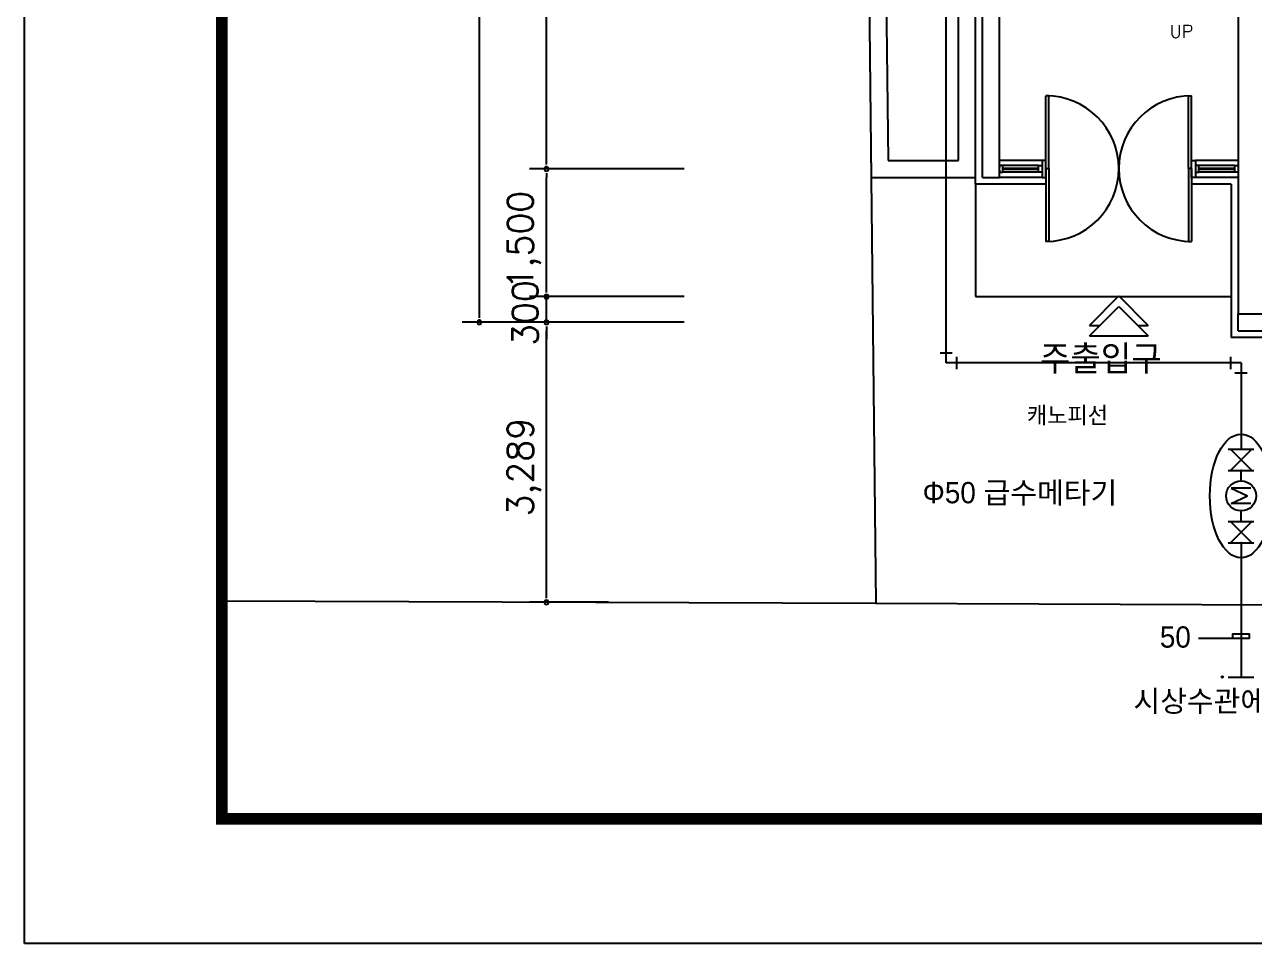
# Model space of a CAD drawing. Header units: millimetres. Extents: x 83956 to 461956, y 36707 to 125807.
# Drawn here: x 83956 to 98386, y 36707 to 47495 of the extents above; entities that cross this region are included whole.
import ezdxf
from ezdxf.enums import TextEntityAlignment as Align

# ---------------------------------------------------------------- set-up
doc = ezdxf.new("R2010")
doc.units = ezdxf.units.MM
doc.header["$LTSCALE"] = 100
doc.header["$MEASUREMENT"] = 0
doc.header["$PDSIZE"] = -10
for name, pattern in [('ACAD_ISO05W100', [33, 24, -3, 0, -3, 0, -3]), ('CEN', [62, 60, -1, 0, -1]), ('HIDDEN', [0.375, 0.25, -0.125])]:
    doc.linetypes.add(name, pattern=pattern)
doc.layers.get('0').update_dxf_attribs({"linetype": 'CONTINUOUS'})
doc.layers.get('Defpoints').update_dxf_attribs({"linetype": 'CONTINUOUS'})
for name, color, linetype in [('ARCH', 9, 'CONTINUOUS'), ('CEN', 1, 'CEN'), ('FORM', 8, 'CONTINUOUS'), ('FPP', 7, 'CONTINUOUS'), ('PI', 2, 'CONTINUOUS'), ('PIPE', 3, 'CONTINUOUS')]:
    doc.layers.add(name, color=color, linetype=linetype)
doc.styles.add('GHS', font='romans.shx', dxfattribs={"bigfont": 'ghs.shx'})
doc.styles.add('gr', font='Gulim.ttf')

# ---------------------------------------------------------------- blocks, each defined once
blk = doc.blocks.new('PMC-FORMV')
at = {"layer": 'Defpoints'}
blk.add_lwpolyline([(0, 0), (0, 29700), (42000, 29700), (42000, 0)], close=True, dxfattribs=at)
at = {"layer": 'FORM', "const_width": 90.2}
blk.add_lwpolyline([(1543.7, 975), (1543.7, 28725), (40743.7, 28725), (40743.7, 975)], close=True, dxfattribs=at)
blk = doc.blocks.new('VALG01')
at = {"color": 3, "linetype": 'Continuous'}
for p, q in [((-1.25, 1.5), (-1.25, -1.5)), ((1.25, 1.5), (1.25, -1.5))]:
    blk.add_line(p, q, dxfattribs=at)
at = {"color": 2, "linetype": 'Continuous'}
for p, q in [((-1.25, -1.25), (1.25, 1.25)), ((-1.25, 1.25), (1.25, -1.25))]:
    blk.add_line(p, q, dxfattribs=at)
at = {"color": 3, "linetype": 'Continuous'}
for p in [(-1.25, 0), (1.25, 0)]:
    blk.add_point(p, dxfattribs=at)
blk = doc.blocks.new('H-09')
at = {"layer": 'FPP', "color": 2}
blk.add_ellipse((0, 0), major_axis=(7.26, 0), ratio=0.504431, dxfattribs=at)
at = {"layer": 'PI'}
for p, q in [((-0.89, -1.15), (-0.89, 1.15)), ((-0.89, 1.15), (0, -0.76)), ((0.9, 1.15), (0, -0.76)), ((0.9, -1.15), (0.9, 1.15))]:
    blk.add_line(p, q, dxfattribs=at)
blk.add_circle((0, 0), 1.76, dxfattribs=at)
at = {"layer": 'PIPE'}
for p, q in [((-3, 0), (-1.76, 0)), ((1.76, 0), (3, 0))]:
    blk.add_line(p, q, dxfattribs=at)
at = {"layer": 'PIPE', "xscale": -1}
blk.add_blockref('VALG01', (-4.25, 0), dxfattribs=at)
at = {"layer": 'PIPE'}
blk.add_blockref('VALG01', (4.25, 0), dxfattribs=at)

msp = doc.modelspace()

# ---------------------------------------------------------------- linework, layer by layer
msp.add_lwpolyline([(86272, 79795), (138316, 79795), (138316, 38170), (86272, 38170)], close=True)
at = {"layer": 'ARCH', "linetype": 'ACAD_ISO05W100', "ltscale": 180}
for p, q in [((93663, 65947), (93945, 40701)), ((93945, 40701), (112296, 40635))]:
    msp.add_line(p, q, dxfattribs=at)
at = {"layer": 'ARCH', "ltscale": 2}
for p, q in [((93663, 65947), (93891, 45701)), ((93868, 65504), (94088, 45901)), ((89292, 44101), (89292, 60501)), ((94915, 45901), (94915, 57781)), ((95115, 45701), (95115, 57581)), ((90080, 45901), (90080, 54001)), ((94088, 45901), (94915, 45901)), ((95395, 45901), (95395, 45901)), ((95895, 45901), (95895, 45901)), ((97695, 45901), (97695, 45901)), ((98195, 45901), (98195, 45901)), ((98195, 45901), (98195, 45701)), ((91696, 45801), (89880, 45801)), ((91696, 45801), (89880, 45801)), ((90080, 44401), (90080, 45701)), ((93891, 45701), (95115, 45701)), ((95195, 45701), (95395, 45701)), ((95395, 45701), (95395, 45701)), ((95895, 45701), (95895, 45701)), ((97695, 45701), (97695, 45701)), ((98195, 45701), (98195, 45701)), ((90080, 44401), (90080, 44501)), ((91696, 44301), (89880, 44301)), ((91696, 44301), (89880, 44301)), ((90080, 44001), (90080, 44301)), ((98195, 44101), (98595, 44101)), ((91696, 44001), (89092, 44001)), ((91696, 44001), (89880, 44001)), ((91696, 44001), (89880, 44001)), ((90080, 43901), (90080, 43801)), ((90080, 40812), (90080, 43901)), ((98195, 43901), (98595, 43901)), ((90807, 40712), (89880, 40712))]:
    msp.add_line(p, q, dxfattribs=at)
at = {"layer": 'ARCH', "linetype": 'ByBlock', "ltscale": 2}
for p, q in [((95115, 45621), (95115, 57581)), ((95895, 45901), (95395, 45901)), ((95940, 45901), (95895, 45901)), ((95895, 45901), (95895, 45701)), ((95940, 45701), (95940, 45901)), ((97650, 45701), (97650, 45901)), ((97650, 45901), (97695, 45901)), ((98195, 45901), (97695, 45901)), ((97695, 45901), (97695, 45701)), ((95435, 45841), (95395, 45841)), ((95395, 45841), (95395, 45816)), ((95395, 45786), (95395, 45761)), ((95395, 45761), (95435, 45761)), ((95855, 45841), (95435, 45841)), ((95435, 45761), (95435, 45841)), ((95855, 45807), (95435, 45807)), ((95855, 45795), (95435, 45795)), ((95855, 45761), (95435, 45761)), ((95855, 45761), (95855, 45841)), ((95855, 45841), (95895, 45841)), ((95895, 45761), (95855, 45761)), ((95895, 45841), (95895, 45816)), ((95895, 45786), (95895, 45761)), ((97735, 45841), (97695, 45841)), ((97695, 45841), (97695, 45816)), ((97695, 45786), (97695, 45761)), ((97695, 45761), (97735, 45761)), ((98155, 45841), (97735, 45841)), ((97735, 45761), (97735, 45841)), ((98155, 45807), (97735, 45807)), ((98155, 45795), (97735, 45795)), ((98155, 45761), (97735, 45761)), ((98155, 45761), (98155, 45841)), ((98155, 45841), (98195, 45841)), ((98195, 45761), (98155, 45761)), ((98195, 45841), (98195, 45816)), ((98195, 45786), (98195, 45761)), ((95940, 45621), (95115, 45621)), ((95895, 45701), (95395, 45701)), ((95895, 45701), (95940, 45701)), ((97695, 45701), (97650, 45701)), ((98115, 45621), (97650, 45621)), ((98195, 45701), (97695, 45701)), ((98115, 45621), (98115, 43821)), ((127189, 43821), (98115, 43821))]:
    msp.add_line(p, q, dxfattribs=at)
at = {"layer": 'ARCH'}
for p, q in [((95195, 45701), (95195, 52502)), ((95395, 45701), (95395, 52502)), ((98195, 52334), (98195, 44101)), ((95975, 46659), (95940, 46659)), ((95940, 45804), (95940, 46659)), ((95975, 45804), (95975, 46659)), ((97615, 45804), (97615, 46659)), ((97615, 46659), (97650, 46659)), ((97650, 45804), (97650, 46659)), ((95940, 45804), (95975, 45804)), ((95940, 45804), (95975, 45804)), ((95940, 45804), (95940, 44949)), ((95975, 45804), (95975, 44949)), ((97650, 45804), (97615, 45804)), ((97650, 45804), (97615, 45804)), ((97615, 45804), (97615, 44949)), ((97650, 45804), (97650, 44949)), ((95975, 44949), (95940, 44949)), ((97615, 44949), (97650, 44949)), ((96450, 43964), (96795, 44309)), ((96795, 44309), (97140, 43964)), ((96450, 43842), (96795, 44186)), ((96795, 44186), (97140, 43842)), ((98195, 43901), (98195, 44101)), ((96450, 43964), (96573, 43964)), ((97017, 43964), (97140, 43964)), ((96450, 43842), (97140, 43842)), ((86272, 40729), (93945, 40701))]:
    msp.add_line(p, q, dxfattribs=at)
at = {"layer": 'ARCH', "linetype": 'ByBlock', "lineweight": -2}
for p, q in [((90080, 45851), (90080, 45901)), ((90080, 45751), (90080, 45701)), ((90080, 44351), (90080, 44401)), ((90080, 44351), (90080, 44401)), ((89292, 44051), (89292, 44101)), ((90080, 43951), (90080, 43901)), ((90080, 43951), (90080, 43901)), ((90080, 40762), (90080, 40812))]:
    msp.add_line(p, q, dxfattribs=at)
at = {"layer": 'ARCH', "linetype": 'HIDDEN', "ltscale": 1500}
for p, q in [((95115, 45621), (95115, 44301)), ((95115, 44301), (98115, 44301))]:
    msp.add_line(p, q, dxfattribs=at)
at = {"layer": 'ARCH'}
for centre, start, end in [((95940, 45804), 360, 90), ((97650, 45804), 90, 180), ((95940, 45804), 270, 0), ((97650, 45804), 180, 270)]:
    msp.add_arc(centre, 855, start, end, dxfattribs=at)
at = {"layer": 'ARCH', "linetype": 'ByBlock'}
for centre, start, end in [((90080, 45801), 90, 270), ((90080, 45801), 90, 270), ((90080, 45801), 270, 90), ((90080, 45801), 270, 90), ((90080, 44301), 90, 270), ((90080, 44301), 90, 270), ((90080, 44301), 270, 90), ((90080, 44301), 270, 90), ((89292, 44001), 90, 270), ((89292, 44001), 270, 90), ((90080, 44001), 90, 270), ((90080, 44001), 90, 270), ((90080, 44001), 270, 90), ((90080, 44001), 270, 90), ((90080, 40712), 90, 270), ((90080, 40712), 270, 90)]:
    msp.add_arc(centre, 25, start, end, dxfattribs=at)
at = {"layer": 'CEN', "color": 1, "linetype": 'ByBlock'}
msp.add_line((98080, 39835), (98380, 39835), dxfattribs=at)
msp.add_lwpolyline([(97961, 41980, 0, 80, 0), (97721, 41980, 0, 0, 0), (97021, 41980, 0, 0, 0)], format="xyseb", dxfattribs=at)
msp.add_circle((98010, 39835), 10, dxfattribs=at)
at = {"layer": 'PIPE', "ltscale": 2}
for p, q in [((94770, 43523), (94770, 58197)), ((98230, 43523), (94770, 43523))]:
    msp.add_line(p, q, dxfattribs=at)
at = {"layer": 'PIPE', "color": 2, "ltscale": 2}
for p, q in [((94698, 43643), (94842, 43643)), ((94890, 43595), (94890, 43451)), ((98110, 43451), (98110, 43595)), ((98302, 43403), (98158, 43403))]:
    msp.add_line(p, q, dxfattribs=at)
at = {"layer": 'PIPE', "ltscale": 0.1}
for p, q in [((98230, 43523), (98230, 42512)), ((98230, 41411), (98230, 39835))]:
    msp.add_line(p, q, dxfattribs=at)
at = {"layer": 'PIPE', "color": 1}
msp.add_line((98330, 40287), (97730, 40287), dxfattribs=at)
msp.add_lwpolyline([(98330, 40287), (98330, 40337), (98130, 40337), (98130, 40287)], dxfattribs=at)

# ---------------------------------------------------------------- block references
at = {"layer": 'FORM', "xscale": 1.5, "yscale": 1.5, "zscale": 1.5}
msp.add_blockref('PMC-FORMV', (83956, 36707), dxfattribs=at)
at = {"layer": 'PIPE', "ltscale": 0.1, "xscale": 100, "yscale": 100, "zscale": 100, "rotation": 90}
msp.add_blockref('H-09', (98230, 41961), dxfattribs=at)

# ---------------------------------------------------------------- texts
at = {"layer": 'ARCH', "style": 'GHS'}
msp.add_text('UP', height=150, dxfattribs=at).set_placement((97531, 47415), align=Align.MIDDLE)
for s, p in [('1,500', (89923, 44387)), ('300', (89980, 43723)), ('3,289', (89923, 41721))]:
    msp.add_text(s, height=300, rotation=90, dxfattribs=at).set_placement(p)
for s, height, p in [('주출입구', 337.5, (95870, 43396)), ('캐노피선', 225, (95716, 42788))]:
    msp.add_text(s, height=height, dxfattribs=at).set_placement(p)
at = {"layer": 'PIPE', "color": 2, "ltscale": 0.1, "style": 'gr'}
for s, p in [('Φ50 급수메타기', (94493, 41875)), ('50', (97277, 40180)), ('시상수관에 연결', (96967, 39427))]:
    msp.add_text(s, height=250, dxfattribs=at).set_placement(p)

doc.saveas('drawing.dxf')
